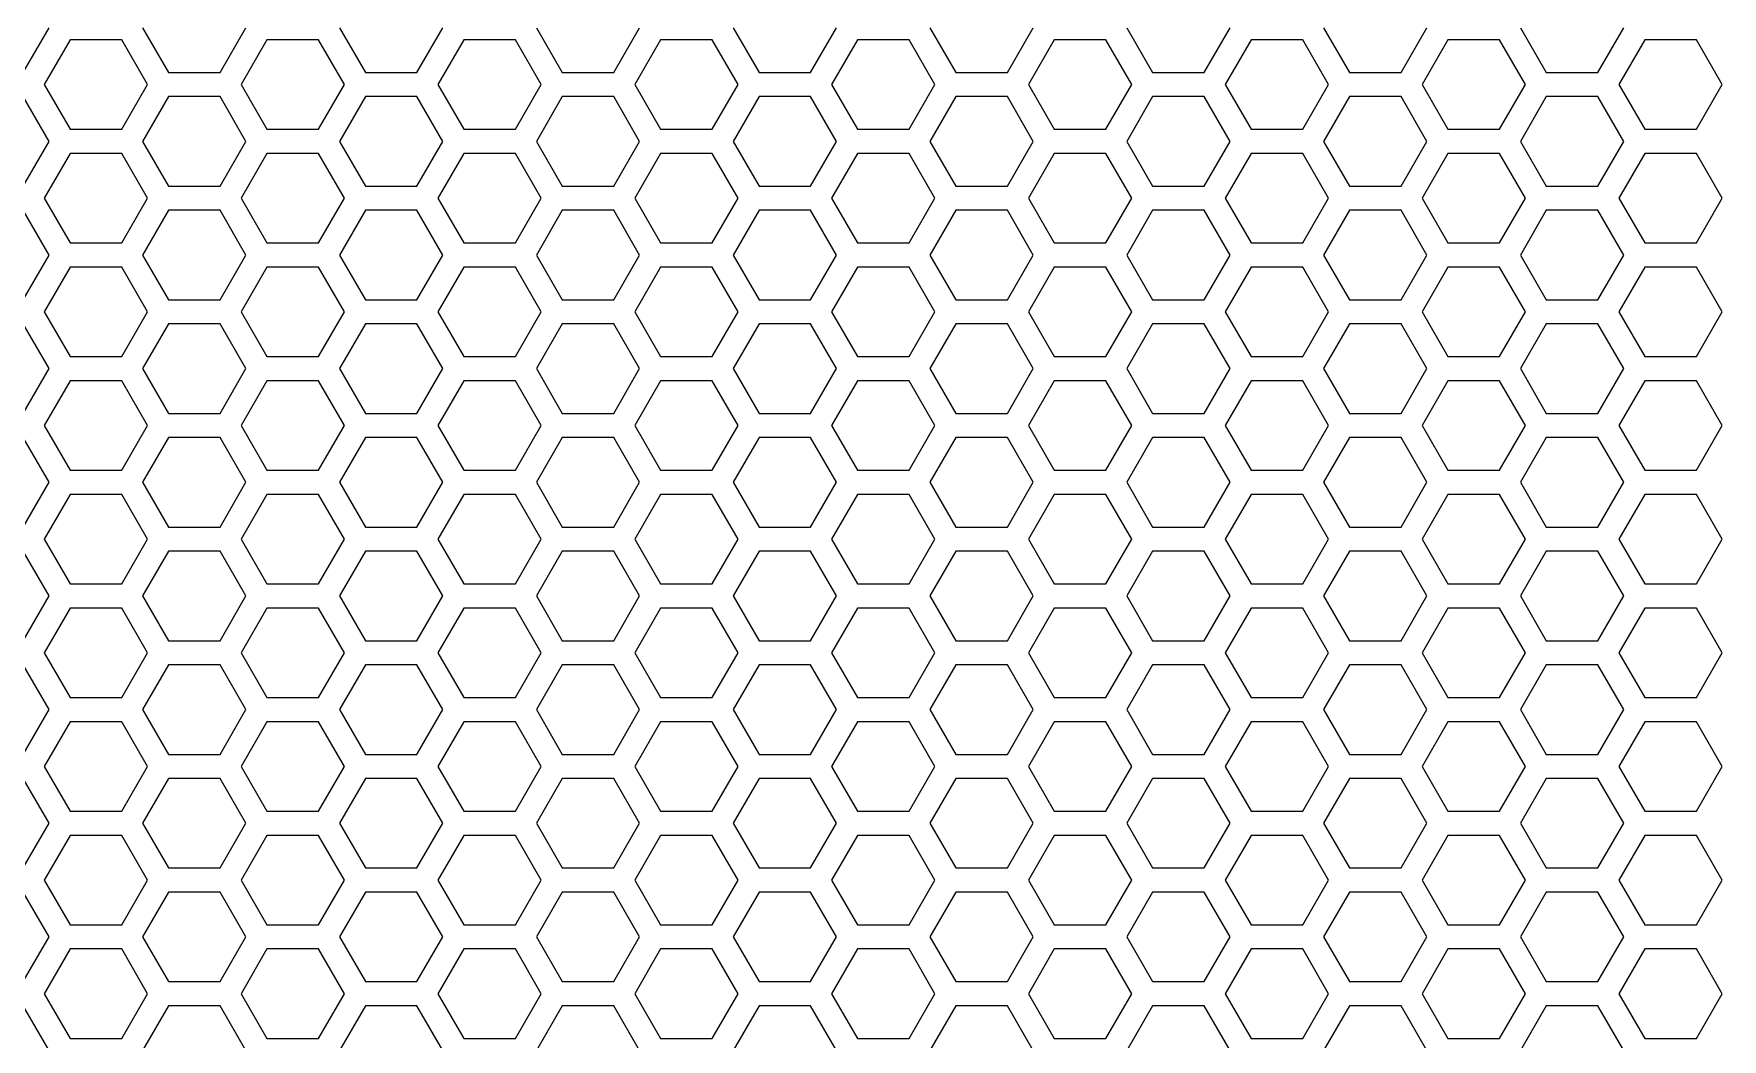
# Model space of a CAD drawing. Header units: millimetres. Extents: x 0 to 140, y -17 to 195.
# Drawn here: x 8.71 to 17.6, y 116.1 to 121.4 of the extents above; entities that cross this region are included whole.
import ezdxf

# ---------------------------------------------------------------- set-up
doc = ezdxf.new("R2010")
doc.units = ezdxf.units.MM
doc.layers.add('4203-42785_1_0', color=7, linetype='Continuous')

# ---------------------------------------------------------------- blocks, each defined once
blk = doc.blocks.new('a')
at = {"layer": '4203-42785_1_0', "color": 0, "linetype": 'ByBlock', "lineweight": 9}
for p, q in [((1509.5794, 439.0765), (1509.6862, 439.2613)), ((1510.0725, 439.2613), (1510.1793, 439.0765)), ((1510.3927, 439.0765), (1510.4994, 439.2613)), ((1510.8858, 439.2613), (1510.9926, 439.0765)), ((1511.206, 439.0765), (1511.3127, 439.2613)), ((1511.6991, 439.2613), (1511.8058, 439.0765)), ((1512.0192, 439.0765), (1512.1259, 439.2613)), ((1512.5124, 439.2613), (1512.6191, 439.0765)), ((1512.8325, 439.0765), (1512.9393, 439.2613)), ((1513.3256, 439.2613), (1513.4323, 439.0765)), ((1513.6457, 439.0765), (1513.7524, 439.2613)), ((1514.1389, 439.2613), (1514.2456, 439.0765)), ((1514.459, 439.0765), (1514.5657, 439.2613)), ((1514.9521, 439.2613), (1515.0588, 439.0765)), ((1515.2723, 439.0765), (1515.379, 439.2613)), ((1515.7654, 439.2613), (1515.8721, 439.0765)), ((1516.0855, 439.0765), (1516.1923, 439.2613)), ((1509.7726, 439.2114), (1509.6659, 439.0266)), ((1509.9861, 439.2114), (1509.7726, 439.2114)), ((1510.0928, 439.0266), (1509.9861, 439.2114)), ((1510.5859, 439.2114), (1510.4792, 439.0266)), ((1510.7994, 439.2114), (1510.5859, 439.2114)), ((1510.9061, 439.0266), (1510.7994, 439.2114)), ((1511.3992, 439.2114), (1511.2925, 439.0266)), ((1511.6126, 439.2114), (1511.3992, 439.2114)), ((1511.7193, 439.0266), (1511.6126, 439.2114)), ((1512.2124, 439.2114), (1512.1057, 439.0266)), ((1512.4259, 439.2114), (1512.2124, 439.2114)), ((1512.5326, 439.0266), (1512.4259, 439.2114)), ((1513.0257, 439.2114), (1512.919, 439.0266)), ((1513.2391, 439.2114), (1513.0257, 439.2114)), ((1513.3458, 439.0266), (1513.2391, 439.2114)), ((1513.8389, 439.2114), (1513.7322, 439.0266)), ((1514.0523, 439.2114), (1513.8389, 439.2114)), ((1514.1591, 439.0266), (1514.0523, 439.2114)), ((1514.6522, 439.2114), (1514.5455, 439.0266)), ((1514.8656, 439.2114), (1514.6522, 439.2114)), ((1514.9724, 439.0266), (1514.8656, 439.2114)), ((1515.4655, 439.2114), (1515.3587, 439.0266)), ((1515.6789, 439.2114), (1515.4655, 439.2114)), ((1515.7856, 439.0266), (1515.6789, 439.2114)), ((1516.2788, 439.2114), (1516.1721, 439.0266)), ((1516.4922, 439.2114), (1516.2788, 439.2114)), ((1516.5989, 439.0266), (1516.4922, 439.2114)), ((1509.6659, 439.0266), (1509.7726, 438.8417)), ((1509.9861, 438.8417), (1510.0928, 439.0266)), ((1510.1793, 439.0765), (1510.3927, 439.0765)), ((1510.4792, 439.0266), (1510.5859, 438.8417)), ((1510.7994, 438.8417), (1510.9061, 439.0266)), ((1510.9926, 439.0765), (1511.206, 439.0765)), ((1511.2925, 439.0266), (1511.3992, 438.8417)), ((1511.6126, 438.8417), (1511.7193, 439.0266)), ((1511.8058, 439.0765), (1512.0192, 439.0765)), ((1512.1057, 439.0266), (1512.2124, 438.8417)), ((1512.4259, 438.8417), (1512.5326, 439.0266)), ((1512.6191, 439.0765), (1512.8325, 439.0765)), ((1512.919, 439.0266), (1513.0257, 438.8417)), ((1513.2391, 438.8417), (1513.3458, 439.0266)), ((1513.4323, 439.0765), (1513.6457, 439.0765)), ((1513.7322, 439.0266), (1513.8389, 438.8417)), ((1514.0523, 438.8417), (1514.1591, 439.0266)), ((1514.2456, 439.0765), (1514.459, 439.0765)), ((1514.5455, 439.0266), (1514.6522, 438.8417)), ((1514.8656, 438.8417), (1514.9724, 439.0266)), ((1515.0588, 439.0765), (1515.2723, 439.0765)), ((1515.3587, 439.0266), (1515.4655, 438.8417)), ((1515.6789, 438.8417), (1515.7856, 439.0266)), ((1515.8721, 439.0765), (1516.0855, 439.0765)), ((1516.1721, 439.0266), (1516.2788, 438.8417)), ((1516.4922, 438.8417), (1516.5989, 439.0266)), ((1509.6862, 438.7918), (1509.5794, 438.9766)), ((1510.1793, 438.9766), (1510.0725, 438.7918)), ((1510.3927, 438.9766), (1510.1793, 438.9766)), ((1510.4994, 438.7918), (1510.3927, 438.9766)), ((1510.9926, 438.9766), (1510.8858, 438.7918)), ((1511.206, 438.9766), (1510.9926, 438.9766)), ((1511.3127, 438.7918), (1511.206, 438.9766)), ((1511.8058, 438.9766), (1511.6991, 438.7918)), ((1512.0192, 438.9766), (1511.8058, 438.9766)), ((1512.1259, 438.7918), (1512.0192, 438.9766)), ((1512.6191, 438.9766), (1512.5124, 438.7918)), ((1512.8325, 438.9766), (1512.6191, 438.9766)), ((1512.9393, 438.7918), (1512.8325, 438.9766)), ((1513.4323, 438.9766), (1513.3256, 438.7918)), ((1513.6457, 438.9766), (1513.4323, 438.9766)), ((1513.7524, 438.7918), (1513.6457, 438.9766)), ((1514.2456, 438.9766), (1514.1389, 438.7918)), ((1514.459, 438.9766), (1514.2456, 438.9766)), ((1514.5657, 438.7918), (1514.459, 438.9766)), ((1515.0588, 438.9766), (1514.9521, 438.7918)), ((1515.2723, 438.9766), (1515.0588, 438.9766)), ((1515.379, 438.7918), (1515.2723, 438.9766)), ((1515.8721, 438.9766), (1515.7654, 438.7918)), ((1516.0855, 438.9766), (1515.8721, 438.9766)), ((1516.1923, 438.7918), (1516.0855, 438.9766)), ((1509.7726, 438.8417), (1509.9861, 438.8417)), ((1510.5859, 438.8417), (1510.7994, 438.8417)), ((1511.3992, 438.8417), (1511.6126, 438.8417)), ((1512.2124, 438.8417), (1512.4259, 438.8417)), ((1513.0257, 438.8417), (1513.2391, 438.8417)), ((1513.8389, 438.8417), (1514.0523, 438.8417)), ((1514.6522, 438.8417), (1514.8656, 438.8417)), ((1515.4655, 438.8417), (1515.6789, 438.8417)), ((1516.2788, 438.8417), (1516.4922, 438.8417)), ((1509.5794, 438.6069), (1509.6862, 438.7918)), ((1509.7726, 438.7419), (1509.6659, 438.557)), ((1509.9861, 438.7419), (1509.7726, 438.7419)), ((1510.0928, 438.557), (1509.9861, 438.7419)), ((1510.0725, 438.7918), (1510.1793, 438.6069)), ((1510.3927, 438.6069), (1510.4994, 438.7918)), ((1510.5859, 438.7419), (1510.4792, 438.557)), ((1510.7994, 438.7419), (1510.5859, 438.7419)), ((1510.9061, 438.557), (1510.7994, 438.7419)), ((1510.8858, 438.7918), (1510.9926, 438.6069)), ((1511.206, 438.6069), (1511.3127, 438.7918)), ((1511.3992, 438.7419), (1511.2925, 438.557)), ((1511.6126, 438.7419), (1511.3992, 438.7419)), ((1511.7193, 438.557), (1511.6126, 438.7419)), ((1511.6991, 438.7918), (1511.8058, 438.6069)), ((1512.0192, 438.6069), (1512.1259, 438.7918)), ((1512.2124, 438.7419), (1512.1057, 438.557)), ((1512.4259, 438.7419), (1512.2124, 438.7419)), ((1512.5326, 438.557), (1512.4259, 438.7419)), ((1512.5124, 438.7918), (1512.6191, 438.6069)), ((1512.8325, 438.6069), (1512.9393, 438.7918)), ((1513.0257, 438.7419), (1512.919, 438.557)), ((1513.2391, 438.7419), (1513.0257, 438.7419)), ((1513.3458, 438.557), (1513.2391, 438.7419)), ((1513.3256, 438.7918), (1513.4323, 438.6069)), ((1513.6457, 438.6069), (1513.7524, 438.7918)), ((1513.8389, 438.7419), (1513.7322, 438.557)), ((1514.0523, 438.7419), (1513.8389, 438.7419)), ((1514.1591, 438.557), (1514.0523, 438.7419)), ((1514.1389, 438.7918), (1514.2456, 438.6069)), ((1514.459, 438.6069), (1514.5657, 438.7918)), ((1514.6522, 438.7419), (1514.5455, 438.557)), ((1514.8656, 438.7419), (1514.6522, 438.7419)), ((1514.9724, 438.557), (1514.8656, 438.7419)), ((1514.9521, 438.7918), (1515.0588, 438.6069)), ((1515.2723, 438.6069), (1515.379, 438.7918)), ((1515.4655, 438.7419), (1515.3587, 438.557)), ((1515.6789, 438.7419), (1515.4655, 438.7419)), ((1515.7856, 438.557), (1515.6789, 438.7419)), ((1515.7654, 438.7918), (1515.8721, 438.6069)), ((1516.0855, 438.6069), (1516.1923, 438.7918)), ((1516.2788, 438.7419), (1516.1721, 438.557)), ((1516.4922, 438.7419), (1516.2788, 438.7419)), ((1516.5989, 438.557), (1516.4922, 438.7419)), ((1510.1793, 438.6069), (1510.3927, 438.6069)), ((1510.9926, 438.6069), (1511.206, 438.6069)), ((1511.8058, 438.6069), (1512.0192, 438.6069)), ((1512.6191, 438.6069), (1512.8325, 438.6069)), ((1513.4323, 438.6069), (1513.6457, 438.6069)), ((1514.2456, 438.6069), (1514.459, 438.6069)), ((1515.0588, 438.6069), (1515.2723, 438.6069)), ((1515.8721, 438.6069), (1516.0855, 438.6069)), ((1509.6659, 438.557), (1509.7726, 438.3722)), ((1509.9861, 438.3722), (1510.0928, 438.557)), ((1510.4792, 438.557), (1510.5859, 438.3722)), ((1510.7994, 438.3722), (1510.9061, 438.557)), ((1511.2925, 438.557), (1511.3992, 438.3722)), ((1511.6126, 438.3722), (1511.7193, 438.557)), ((1512.1057, 438.557), (1512.2124, 438.3722)), ((1512.4259, 438.3722), (1512.5326, 438.557)), ((1512.919, 438.557), (1513.0257, 438.3722)), ((1513.2391, 438.3722), (1513.3458, 438.557)), ((1513.7322, 438.557), (1513.8389, 438.3722)), ((1514.0523, 438.3722), (1514.1591, 438.557)), ((1514.5455, 438.557), (1514.6522, 438.3722)), ((1514.8656, 438.3722), (1514.9724, 438.557)), ((1515.3587, 438.557), (1515.4655, 438.3722)), ((1515.6789, 438.3722), (1515.7856, 438.557)), ((1516.1721, 438.557), (1516.2788, 438.3722)), ((1516.4922, 438.3722), (1516.5989, 438.557)), ((1509.6862, 438.3222), (1509.5794, 438.5071)), ((1510.1793, 438.5071), (1510.0725, 438.3222)), ((1510.3927, 438.5071), (1510.1793, 438.5071)), ((1510.4994, 438.3222), (1510.3927, 438.5071)), ((1510.9926, 438.5071), (1510.8858, 438.3222)), ((1511.206, 438.5071), (1510.9926, 438.5071)), ((1511.3127, 438.3222), (1511.206, 438.5071)), ((1511.8058, 438.5071), (1511.6991, 438.3222)), ((1512.0192, 438.5071), (1511.8058, 438.5071)), ((1512.1259, 438.3222), (1512.0192, 438.5071)), ((1512.6191, 438.5071), (1512.5124, 438.3222)), ((1512.8325, 438.5071), (1512.6191, 438.5071)), ((1512.9393, 438.3222), (1512.8325, 438.5071)), ((1513.4323, 438.5071), (1513.3256, 438.3222)), ((1513.6457, 438.5071), (1513.4323, 438.5071)), ((1513.7524, 438.3222), (1513.6457, 438.5071)), ((1514.2456, 438.5071), (1514.1389, 438.3222)), ((1514.459, 438.5071), (1514.2456, 438.5071)), ((1514.5657, 438.3222), (1514.459, 438.5071)), ((1515.0588, 438.5071), (1514.9521, 438.3222)), ((1515.2723, 438.5071), (1515.0588, 438.5071)), ((1515.379, 438.3222), (1515.2723, 438.5071)), ((1515.8721, 438.5071), (1515.7654, 438.3222)), ((1516.0855, 438.5071), (1515.8721, 438.5071)), ((1516.1923, 438.3222), (1516.0855, 438.5071)), ((1509.5794, 438.1374), (1509.6862, 438.3222)), ((1509.7726, 438.3722), (1509.9861, 438.3722)), ((1510.0725, 438.3222), (1510.1793, 438.1374)), ((1510.3927, 438.1374), (1510.4994, 438.3222)), ((1510.5859, 438.3722), (1510.7994, 438.3722)), ((1510.8858, 438.3222), (1510.9926, 438.1374)), ((1511.206, 438.1374), (1511.3127, 438.3222)), ((1511.3992, 438.3722), (1511.6126, 438.3722)), ((1511.6991, 438.3222), (1511.8058, 438.1374)), ((1512.0192, 438.1374), (1512.1259, 438.3222)), ((1512.2124, 438.3722), (1512.4259, 438.3722)), ((1512.5124, 438.3222), (1512.6191, 438.1374)), ((1512.8325, 438.1374), (1512.9393, 438.3222)), ((1513.0257, 438.3722), (1513.2391, 438.3722)), ((1513.3256, 438.3222), (1513.4323, 438.1374)), ((1513.6457, 438.1374), (1513.7524, 438.3222)), ((1513.8389, 438.3722), (1514.0523, 438.3722)), ((1514.1389, 438.3222), (1514.2456, 438.1374)), ((1514.459, 438.1374), (1514.5657, 438.3222)), ((1514.6522, 438.3722), (1514.8656, 438.3722)), ((1514.9521, 438.3222), (1515.0588, 438.1374)), ((1515.2723, 438.1374), (1515.379, 438.3222)), ((1515.4655, 438.3722), (1515.6789, 438.3722)), ((1515.7654, 438.3222), (1515.8721, 438.1374)), ((1516.0855, 438.1374), (1516.1923, 438.3222)), ((1516.2788, 438.3722), (1516.4922, 438.3722)), ((1509.7726, 438.2723), (1509.6659, 438.0875)), ((1509.9861, 438.2723), (1509.7726, 438.2723)), ((1510.0928, 438.0875), (1509.9861, 438.2723)), ((1510.5859, 438.2723), (1510.4792, 438.0875)), ((1510.7994, 438.2723), (1510.5859, 438.2723)), ((1510.9061, 438.0875), (1510.7994, 438.2723)), ((1511.3992, 438.2723), (1511.2925, 438.0875)), ((1511.6126, 438.2723), (1511.3992, 438.2723)), ((1511.7193, 438.0875), (1511.6126, 438.2723)), ((1512.2124, 438.2723), (1512.1057, 438.0875)), ((1512.4259, 438.2723), (1512.2124, 438.2723)), ((1512.5326, 438.0875), (1512.4259, 438.2723)), ((1513.0257, 438.2723), (1512.919, 438.0875)), ((1513.2391, 438.2723), (1513.0257, 438.2723)), ((1513.3458, 438.0875), (1513.2391, 438.2723)), ((1513.8389, 438.2723), (1513.7322, 438.0875)), ((1514.0523, 438.2723), (1513.8389, 438.2723)), ((1514.1591, 438.0875), (1514.0523, 438.2723)), ((1514.6522, 438.2723), (1514.5455, 438.0875)), ((1514.8656, 438.2723), (1514.6522, 438.2723)), ((1514.9724, 438.0875), (1514.8656, 438.2723)), ((1515.4655, 438.2723), (1515.3587, 438.0875)), ((1515.6789, 438.2723), (1515.4655, 438.2723)), ((1515.7856, 438.0875), (1515.6789, 438.2723)), ((1516.2788, 438.2723), (1516.1721, 438.0875)), ((1516.4922, 438.2723), (1516.2788, 438.2723)), ((1516.5989, 438.0875), (1516.4922, 438.2723)), ((1510.1793, 438.1374), (1510.3927, 438.1374)), ((1510.9926, 438.1374), (1511.206, 438.1374)), ((1511.8058, 438.1374), (1512.0192, 438.1374)), ((1512.6191, 438.1374), (1512.8325, 438.1374)), ((1513.4323, 438.1374), (1513.6457, 438.1374)), ((1514.2456, 438.1374), (1514.459, 438.1374)), ((1515.0588, 438.1374), (1515.2723, 438.1374)), ((1515.8721, 438.1374), (1516.0855, 438.1374)), ((1509.6659, 438.0875), (1509.7726, 437.9026)), ((1509.9861, 437.9026), (1510.0928, 438.0875)), ((1510.4792, 438.0875), (1510.5859, 437.9026)), ((1510.7994, 437.9026), (1510.9061, 438.0875)), ((1511.2925, 438.0875), (1511.3992, 437.9026)), ((1511.6126, 437.9026), (1511.7193, 438.0875)), ((1512.1057, 438.0875), (1512.2124, 437.9026)), ((1512.4259, 437.9026), (1512.5326, 438.0875)), ((1512.919, 438.0875), (1513.0257, 437.9026)), ((1513.2391, 437.9026), (1513.3458, 438.0875)), ((1513.7322, 438.0875), (1513.8389, 437.9026)), ((1514.0523, 437.9026), (1514.1591, 438.0875)), ((1514.5455, 438.0875), (1514.6522, 437.9026)), ((1514.8656, 437.9026), (1514.9724, 438.0875)), ((1515.3587, 438.0875), (1515.4655, 437.9026)), ((1515.6789, 437.9026), (1515.7856, 438.0875)), ((1516.1721, 438.0875), (1516.2788, 437.9026)), ((1516.4922, 437.9026), (1516.5989, 438.0875)), ((1509.6862, 437.8527), (1509.5794, 438.0376)), ((1510.1793, 438.0376), (1510.0725, 437.8527)), ((1510.3927, 438.0376), (1510.1793, 438.0376)), ((1510.4994, 437.8527), (1510.3927, 438.0376)), ((1510.9926, 438.0376), (1510.8858, 437.8527)), ((1511.206, 438.0376), (1510.9926, 438.0376)), ((1511.3127, 437.8527), (1511.206, 438.0376)), ((1511.8058, 438.0376), (1511.6991, 437.8527)), ((1512.0192, 438.0376), (1511.8058, 438.0376)), ((1512.1259, 437.8527), (1512.0192, 438.0376)), ((1512.6191, 438.0376), (1512.5124, 437.8527)), ((1512.8325, 438.0376), (1512.6191, 438.0376)), ((1512.9393, 437.8527), (1512.8325, 438.0376)), ((1513.4323, 438.0376), (1513.3256, 437.8527)), ((1513.6457, 438.0376), (1513.4323, 438.0376)), ((1513.7524, 437.8527), (1513.6457, 438.0376)), ((1514.2456, 438.0376), (1514.1389, 437.8527)), ((1514.459, 438.0376), (1514.2456, 438.0376)), ((1514.5657, 437.8527), (1514.459, 438.0376)), ((1515.0588, 438.0376), (1514.9521, 437.8527)), ((1515.2723, 438.0376), (1515.0588, 438.0376)), ((1515.379, 437.8527), (1515.2723, 438.0376)), ((1515.8721, 438.0376), (1515.7654, 437.8527)), ((1516.0855, 438.0376), (1515.8721, 438.0376)), ((1516.1923, 437.8527), (1516.0855, 438.0376)), ((1509.7726, 437.9026), (1509.9861, 437.9026)), ((1510.5859, 437.9026), (1510.7994, 437.9026)), ((1511.3992, 437.9026), (1511.6126, 437.9026)), ((1512.2124, 437.9026), (1512.4259, 437.9026)), ((1513.0257, 437.9026), (1513.2391, 437.9026)), ((1513.8389, 437.9026), (1514.0523, 437.9026)), ((1514.6522, 437.9026), (1514.8656, 437.9026)), ((1515.4655, 437.9026), (1515.6789, 437.9026)), ((1516.2788, 437.9026), (1516.4922, 437.9026)), ((1509.5794, 437.6678), (1509.6862, 437.8527)), ((1510.0725, 437.8527), (1510.1793, 437.6678)), ((1510.3927, 437.6678), (1510.4994, 437.8527)), ((1510.8858, 437.8527), (1510.9926, 437.6678)), ((1511.206, 437.6678), (1511.3127, 437.8527)), ((1511.6991, 437.8527), (1511.8058, 437.6678)), ((1512.0192, 437.6678), (1512.1259, 437.8527)), ((1512.5124, 437.8527), (1512.6191, 437.6678)), ((1512.8325, 437.6678), (1512.9393, 437.8527)), ((1513.3256, 437.8527), (1513.4323, 437.6678)), ((1513.6457, 437.6678), (1513.7524, 437.8527)), ((1514.1389, 437.8527), (1514.2456, 437.6678)), ((1514.459, 437.6678), (1514.5657, 437.8527)), ((1514.9521, 437.8527), (1515.0588, 437.6678)), ((1515.2723, 437.6678), (1515.379, 437.8527)), ((1515.7654, 437.8527), (1515.8721, 437.6678)), ((1516.0855, 437.6678), (1516.1923, 437.8527)), ((1509.7726, 437.8028), (1509.6659, 437.6179)), ((1509.9861, 437.8028), (1509.7726, 437.8028)), ((1510.0928, 437.6179), (1509.9861, 437.8028)), ((1510.5859, 437.8028), (1510.4792, 437.6179)), ((1510.7994, 437.8028), (1510.5859, 437.8028)), ((1510.9061, 437.6179), (1510.7994, 437.8028)), ((1511.3992, 437.8028), (1511.2925, 437.6179)), ((1511.6126, 437.8028), (1511.3992, 437.8028)), ((1511.7193, 437.6179), (1511.6126, 437.8028)), ((1512.2124, 437.8028), (1512.1057, 437.6179)), ((1512.4259, 437.8028), (1512.2124, 437.8028)), ((1512.5326, 437.6179), (1512.4259, 437.8028)), ((1513.0257, 437.8028), (1512.919, 437.6179)), ((1513.2391, 437.8028), (1513.0257, 437.8028)), ((1513.3458, 437.6179), (1513.2391, 437.8028)), ((1513.8389, 437.8028), (1513.7322, 437.6179)), ((1514.0523, 437.8028), (1513.8389, 437.8028)), ((1514.1591, 437.6179), (1514.0523, 437.8028)), ((1514.6522, 437.8028), (1514.5455, 437.6179)), ((1514.8656, 437.8028), (1514.6522, 437.8028)), ((1514.9724, 437.6179), (1514.8656, 437.8028)), ((1515.4655, 437.8028), (1515.3587, 437.6179)), ((1515.6789, 437.8028), (1515.4655, 437.8028)), ((1515.7856, 437.6179), (1515.6789, 437.8028)), ((1516.2788, 437.8028), (1516.1721, 437.6179)), ((1516.4922, 437.8028), (1516.2788, 437.8028)), ((1516.5989, 437.6179), (1516.4922, 437.8028)), ((1510.1793, 437.6678), (1510.3927, 437.6678)), ((1510.9926, 437.6678), (1511.206, 437.6678)), ((1511.8058, 437.6678), (1512.0192, 437.6678)), ((1512.6191, 437.6678), (1512.8325, 437.6678)), ((1513.4323, 437.6678), (1513.6457, 437.6678)), ((1514.2456, 437.6678), (1514.459, 437.6678)), ((1515.0588, 437.6678), (1515.2723, 437.6678)), ((1515.8721, 437.6678), (1516.0855, 437.6678)), ((1509.6862, 437.3832), (1509.5794, 437.568)), ((1509.6659, 437.6179), (1509.7726, 437.4331)), ((1509.9861, 437.4331), (1510.0928, 437.6179)), ((1510.1793, 437.568), (1510.0725, 437.3832)), ((1510.3927, 437.568), (1510.1793, 437.568)), ((1510.4994, 437.3832), (1510.3927, 437.568)), ((1510.4792, 437.6179), (1510.5859, 437.4331)), ((1510.7994, 437.4331), (1510.9061, 437.6179)), ((1510.9926, 437.568), (1510.8858, 437.3832)), ((1511.206, 437.568), (1510.9926, 437.568)), ((1511.3127, 437.3832), (1511.206, 437.568)), ((1511.2925, 437.6179), (1511.3992, 437.4331)), ((1511.6126, 437.4331), (1511.7193, 437.6179)), ((1511.8058, 437.568), (1511.6991, 437.3832)), ((1512.0192, 437.568), (1511.8058, 437.568)), ((1512.1259, 437.3832), (1512.0192, 437.568)), ((1512.1057, 437.6179), (1512.2124, 437.4331)), ((1512.4259, 437.4331), (1512.5326, 437.6179)), ((1512.6191, 437.568), (1512.5124, 437.3832)), ((1512.8325, 437.568), (1512.6191, 437.568)), ((1512.9393, 437.3832), (1512.8325, 437.568)), ((1512.919, 437.6179), (1513.0257, 437.4331)), ((1513.2391, 437.4331), (1513.3458, 437.6179)), ((1513.4323, 437.568), (1513.3256, 437.3832)), ((1513.6457, 437.568), (1513.4323, 437.568)), ((1513.7524, 437.3832), (1513.6457, 437.568)), ((1513.7322, 437.6179), (1513.8389, 437.4331)), ((1514.0523, 437.4331), (1514.1591, 437.6179)), ((1514.2456, 437.568), (1514.1389, 437.3832)), ((1514.459, 437.568), (1514.2456, 437.568)), ((1514.5657, 437.3832), (1514.459, 437.568)), ((1514.5455, 437.6179), (1514.6522, 437.4331)), ((1514.8656, 437.4331), (1514.9724, 437.6179)), ((1515.0588, 437.568), (1514.9521, 437.3832)), ((1515.2723, 437.568), (1515.0588, 437.568)), ((1515.379, 437.3832), (1515.2723, 437.568)), ((1515.3587, 437.6179), (1515.4655, 437.4331)), ((1515.6789, 437.4331), (1515.7856, 437.6179)), ((1515.8721, 437.568), (1515.7654, 437.3832)), ((1516.0855, 437.568), (1515.8721, 437.568)), ((1516.1923, 437.3832), (1516.0855, 437.568)), ((1516.1721, 437.6179), (1516.2788, 437.4331)), ((1516.4922, 437.4331), (1516.5989, 437.6179)), ((1509.7726, 437.4331), (1509.9861, 437.4331)), ((1510.5859, 437.4331), (1510.7994, 437.4331)), ((1511.3992, 437.4331), (1511.6126, 437.4331)), ((1512.2124, 437.4331), (1512.4259, 437.4331)), ((1513.0257, 437.4331), (1513.2391, 437.4331)), ((1513.8389, 437.4331), (1514.0523, 437.4331)), ((1514.6522, 437.4331), (1514.8656, 437.4331)), ((1515.4655, 437.4331), (1515.6789, 437.4331)), ((1516.2788, 437.4331), (1516.4922, 437.4331)), ((1509.5794, 437.1983), (1509.6862, 437.3832)), ((1510.0725, 437.3832), (1510.1793, 437.1983)), ((1510.3927, 437.1983), (1510.4994, 437.3832)), ((1510.8858, 437.3832), (1510.9926, 437.1983)), ((1511.206, 437.1983), (1511.3127, 437.3832)), ((1511.6991, 437.3832), (1511.8058, 437.1983)), ((1512.0192, 437.1983), (1512.1259, 437.3832)), ((1512.5124, 437.3832), (1512.6191, 437.1983)), ((1512.8325, 437.1983), (1512.9393, 437.3832)), ((1513.3256, 437.3832), (1513.4323, 437.1983)), ((1513.6457, 437.1983), (1513.7524, 437.3832)), ((1514.1389, 437.3832), (1514.2456, 437.1983)), ((1514.459, 437.1983), (1514.5657, 437.3832)), ((1514.9521, 437.3832), (1515.0588, 437.1983)), ((1515.2723, 437.1983), (1515.379, 437.3832)), ((1515.7654, 437.3832), (1515.8721, 437.1983)), ((1516.0855, 437.1983), (1516.1923, 437.3832)), ((1509.7726, 437.3332), (1509.6659, 437.1484)), ((1509.9861, 437.3332), (1509.7726, 437.3332)), ((1510.0928, 437.1484), (1509.9861, 437.3332)), ((1510.5859, 437.3332), (1510.4792, 437.1484)), ((1510.7994, 437.3332), (1510.5859, 437.3332)), ((1510.9061, 437.1484), (1510.7994, 437.3332)), ((1511.3992, 437.3332), (1511.2925, 437.1484)), ((1511.6126, 437.3332), (1511.3992, 437.3332)), ((1511.7193, 437.1484), (1511.6126, 437.3332)), ((1512.2124, 437.3332), (1512.1057, 437.1484)), ((1512.4259, 437.3332), (1512.2124, 437.3332)), ((1512.5326, 437.1484), (1512.4259, 437.3332)), ((1513.0257, 437.3332), (1512.919, 437.1484)), ((1513.2391, 437.3332), (1513.0257, 437.3332)), ((1513.3458, 437.1484), (1513.2391, 437.3332)), ((1513.8389, 437.3332), (1513.7322, 437.1484)), ((1514.0523, 437.3332), (1513.8389, 437.3332)), ((1514.1591, 437.1484), (1514.0523, 437.3332)), ((1514.6522, 437.3332), (1514.5455, 437.1484)), ((1514.8656, 437.3332), (1514.6522, 437.3332)), ((1514.9724, 437.1484), (1514.8656, 437.3332)), ((1515.4655, 437.3332), (1515.3587, 437.1484)), ((1515.6789, 437.3332), (1515.4655, 437.3332)), ((1515.7856, 437.1484), (1515.6789, 437.3332)), ((1516.2788, 437.3332), (1516.1721, 437.1484)), ((1516.4922, 437.3332), (1516.2788, 437.3332)), ((1516.5989, 437.1484), (1516.4922, 437.3332)), ((1509.6659, 437.1484), (1509.7726, 436.9635)), ((1509.9861, 436.9635), (1510.0928, 437.1484)), ((1510.1793, 437.1983), (1510.3927, 437.1983)), ((1510.4792, 437.1484), (1510.5859, 436.9635)), ((1510.7994, 436.9635), (1510.9061, 437.1484)), ((1510.9926, 437.1983), (1511.206, 437.1983)), ((1511.2925, 437.1484), (1511.3992, 436.9635)), ((1511.6126, 436.9635), (1511.7193, 437.1484)), ((1511.8058, 437.1983), (1512.0192, 437.1983)), ((1512.1057, 437.1484), (1512.2124, 436.9635)), ((1512.4259, 436.9635), (1512.5326, 437.1484)), ((1512.6191, 437.1983), (1512.8325, 437.1983)), ((1512.919, 437.1484), (1513.0257, 436.9635)), ((1513.2391, 436.9635), (1513.3458, 437.1484)), ((1513.4323, 437.1983), (1513.6457, 437.1983)), ((1513.7322, 437.1484), (1513.8389, 436.9635)), ((1514.0523, 436.9635), (1514.1591, 437.1484)), ((1514.2456, 437.1983), (1514.459, 437.1983)), ((1514.5455, 437.1484), (1514.6522, 436.9635)), ((1514.8656, 436.9635), (1514.9724, 437.1484)), ((1515.0588, 437.1983), (1515.2723, 437.1983)), ((1515.3587, 437.1484), (1515.4655, 436.9635)), ((1515.6789, 436.9635), (1515.7856, 437.1484)), ((1515.8721, 437.1983), (1516.0855, 437.1983)), ((1516.1721, 437.1484), (1516.2788, 436.9635)), ((1516.4922, 436.9635), (1516.5989, 437.1484)), ((1509.6862, 436.9136), (1509.5794, 437.0985)), ((1510.1793, 437.0985), (1510.0725, 436.9136)), ((1510.3927, 437.0985), (1510.1793, 437.0985)), ((1510.4994, 436.9136), (1510.3927, 437.0985)), ((1510.9926, 437.0985), (1510.8858, 436.9136)), ((1511.206, 437.0985), (1510.9926, 437.0985)), ((1511.3127, 436.9136), (1511.206, 437.0985)), ((1511.8058, 437.0985), (1511.6991, 436.9136)), ((1512.0192, 437.0985), (1511.8058, 437.0985)), ((1512.1259, 436.9136), (1512.0192, 437.0985)), ((1512.6191, 437.0985), (1512.5124, 436.9136)), ((1512.8325, 437.0985), (1512.6191, 437.0985)), ((1512.9393, 436.9136), (1512.8325, 437.0985)), ((1513.4323, 437.0985), (1513.3256, 436.9136)), ((1513.6457, 437.0985), (1513.4323, 437.0985)), ((1513.7524, 436.9136), (1513.6457, 437.0985)), ((1514.2456, 437.0985), (1514.1389, 436.9136)), ((1514.459, 437.0985), (1514.2456, 437.0985)), ((1514.5657, 436.9136), (1514.459, 437.0985)), ((1515.0588, 437.0985), (1514.9521, 436.9136)), ((1515.2723, 437.0985), (1515.0588, 437.0985)), ((1515.379, 436.9136), (1515.2723, 437.0985)), ((1515.8721, 437.0985), (1515.7654, 436.9136)), ((1516.0855, 437.0985), (1515.8721, 437.0985)), ((1516.1923, 436.9136), (1516.0855, 437.0985)), ((1509.7726, 436.9635), (1509.9861, 436.9635)), ((1510.5859, 436.9635), (1510.7994, 436.9635)), ((1511.3992, 436.9635), (1511.6126, 436.9635)), ((1512.2124, 436.9635), (1512.4259, 436.9635)), ((1513.0257, 436.9635), (1513.2391, 436.9635)), ((1513.8389, 436.9635), (1514.0523, 436.9635)), ((1514.6522, 436.9635), (1514.8656, 436.9635)), ((1515.4655, 436.9635), (1515.6789, 436.9635)), ((1516.2788, 436.9635), (1516.4922, 436.9635)), ((1509.5794, 436.7287), (1509.6862, 436.9136)), ((1509.7726, 436.8637), (1509.6659, 436.6788)), ((1509.9861, 436.8637), (1509.7726, 436.8637)), ((1510.0928, 436.6788), (1509.9861, 436.8637)), ((1510.0725, 436.9136), (1510.1793, 436.7287)), ((1510.3927, 436.7287), (1510.4994, 436.9136)), ((1510.5859, 436.8637), (1510.4792, 436.6788)), ((1510.7994, 436.8637), (1510.5859, 436.8637)), ((1510.9061, 436.6788), (1510.7994, 436.8637)), ((1510.8858, 436.9136), (1510.9926, 436.7287)), ((1511.206, 436.7287), (1511.3127, 436.9136)), ((1511.3992, 436.8637), (1511.2925, 436.6788)), ((1511.6126, 436.8637), (1511.3992, 436.8637)), ((1511.7193, 436.6788), (1511.6126, 436.8637)), ((1511.6991, 436.9136), (1511.8058, 436.7287)), ((1512.0192, 436.7287), (1512.1259, 436.9136)), ((1512.2124, 436.8637), (1512.1057, 436.6788)), ((1512.4259, 436.8637), (1512.2124, 436.8637)), ((1512.5326, 436.6788), (1512.4259, 436.8637)), ((1512.5124, 436.9136), (1512.6191, 436.7287)), ((1512.8325, 436.7287), (1512.9393, 436.9136)), ((1513.0257, 436.8637), (1512.919, 436.6788)), ((1513.2391, 436.8637), (1513.0257, 436.8637)), ((1513.3458, 436.6788), (1513.2391, 436.8637)), ((1513.3256, 436.9136), (1513.4323, 436.7287)), ((1513.6457, 436.7287), (1513.7524, 436.9136)), ((1513.8389, 436.8637), (1513.7322, 436.6788)), ((1514.0523, 436.8637), (1513.8389, 436.8637)), ((1514.1591, 436.6788), (1514.0523, 436.8637)), ((1514.1389, 436.9136), (1514.2456, 436.7287)), ((1514.459, 436.7287), (1514.5657, 436.9136)), ((1514.6522, 436.8637), (1514.5455, 436.6788)), ((1514.8656, 436.8637), (1514.6522, 436.8637)), ((1514.9724, 436.6788), (1514.8656, 436.8637)), ((1514.9521, 436.9136), (1515.0588, 436.7287)), ((1515.2723, 436.7287), (1515.379, 436.9136)), ((1515.4655, 436.8637), (1515.3587, 436.6788)), ((1515.6789, 436.8637), (1515.4655, 436.8637)), ((1515.7856, 436.6788), (1515.6789, 436.8637)), ((1515.7654, 436.9136), (1515.8721, 436.7287)), ((1516.0855, 436.7287), (1516.1923, 436.9136)), ((1516.2788, 436.8637), (1516.1721, 436.6788)), ((1516.4922, 436.8637), (1516.2788, 436.8637)), ((1516.5989, 436.6788), (1516.4922, 436.8637)), ((1510.1793, 436.7287), (1510.3927, 436.7287)), ((1510.9926, 436.7287), (1511.206, 436.7287)), ((1511.8058, 436.7287), (1512.0192, 436.7287)), ((1512.6191, 436.7287), (1512.8325, 436.7287)), ((1513.4323, 436.7287), (1513.6457, 436.7287)), ((1514.2456, 436.7287), (1514.459, 436.7287)), ((1515.0588, 436.7287), (1515.2723, 436.7287)), ((1515.8721, 436.7287), (1516.0855, 436.7287)), ((1509.6659, 436.6788), (1509.7726, 436.494)), ((1509.9861, 436.494), (1510.0928, 436.6788)), ((1510.4792, 436.6788), (1510.5859, 436.494)), ((1510.7994, 436.494), (1510.9061, 436.6788)), ((1511.2925, 436.6788), (1511.3992, 436.494)), ((1511.6126, 436.494), (1511.7193, 436.6788)), ((1512.1057, 436.6788), (1512.2124, 436.494)), ((1512.4259, 436.494), (1512.5326, 436.6788)), ((1512.919, 436.6788), (1513.0257, 436.494)), ((1513.2391, 436.494), (1513.3458, 436.6788)), ((1513.7322, 436.6788), (1513.8389, 436.494)), ((1514.0523, 436.494), (1514.1591, 436.6788)), ((1514.5455, 436.6788), (1514.6522, 436.494)), ((1514.8656, 436.494), (1514.9724, 436.6788)), ((1515.3587, 436.6788), (1515.4655, 436.494)), ((1515.6789, 436.494), (1515.7856, 436.6788)), ((1516.1721, 436.6788), (1516.2788, 436.494)), ((1516.4922, 436.494), (1516.5989, 436.6788)), ((1509.6862, 436.4441), (1509.5794, 436.6289)), ((1510.1793, 436.6289), (1510.0725, 436.4441)), ((1510.3927, 436.6289), (1510.1793, 436.6289)), ((1510.4994, 436.4441), (1510.3927, 436.6289)), ((1510.9926, 436.6289), (1510.8858, 436.4441)), ((1511.206, 436.6289), (1510.9926, 436.6289)), ((1511.3127, 436.4441), (1511.206, 436.6289)), ((1511.8058, 436.6289), (1511.6991, 436.4441)), ((1512.0192, 436.6289), (1511.8058, 436.6289)), ((1512.1259, 436.4441), (1512.0192, 436.6289)), ((1512.6191, 436.6289), (1512.5124, 436.4441)), ((1512.8325, 436.6289), (1512.6191, 436.6289)), ((1512.9393, 436.4441), (1512.8325, 436.6289)), ((1513.4323, 436.6289), (1513.3256, 436.4441)), ((1513.6457, 436.6289), (1513.4323, 436.6289)), ((1513.7524, 436.4441), (1513.6457, 436.6289)), ((1514.2456, 436.6289), (1514.1389, 436.4441)), ((1514.459, 436.6289), (1514.2456, 436.6289)), ((1514.5657, 436.4441), (1514.459, 436.6289)), ((1515.0588, 436.6289), (1514.9521, 436.4441)), ((1515.2723, 436.6289), (1515.0588, 436.6289)), ((1515.379, 436.4441), (1515.2723, 436.6289)), ((1515.8721, 436.6289), (1515.7654, 436.4441)), ((1516.0855, 436.6289), (1515.8721, 436.6289)), ((1516.1923, 436.4441), (1516.0855, 436.6289)), ((1509.5794, 436.2592), (1509.6862, 436.4441)), ((1509.7726, 436.494), (1509.9861, 436.494)), ((1510.0725, 436.4441), (1510.1793, 436.2592)), ((1510.3927, 436.2592), (1510.4994, 436.4441)), ((1510.5859, 436.494), (1510.7994, 436.494)), ((1510.8858, 436.4441), (1510.9926, 436.2592)), ((1511.206, 436.2592), (1511.3127, 436.4441)), ((1511.3992, 436.494), (1511.6126, 436.494)), ((1511.6991, 436.4441), (1511.8058, 436.2592)), ((1512.0192, 436.2592), (1512.1259, 436.4441)), ((1512.2124, 436.494), (1512.4259, 436.494)), ((1512.5124, 436.4441), (1512.6191, 436.2592)), ((1512.8325, 436.2592), (1512.9393, 436.4441)), ((1513.0257, 436.494), (1513.2391, 436.494)), ((1513.3256, 436.4441), (1513.4323, 436.2592)), ((1513.6457, 436.2592), (1513.7524, 436.4441)), ((1513.8389, 436.494), (1514.0523, 436.494)), ((1514.1389, 436.4441), (1514.2456, 436.2592)), ((1514.459, 436.2592), (1514.5657, 436.4441)), ((1514.6522, 436.494), (1514.8656, 436.494)), ((1514.9521, 436.4441), (1515.0588, 436.2592)), ((1515.2723, 436.2592), (1515.379, 436.4441)), ((1515.4655, 436.494), (1515.6789, 436.494)), ((1515.7654, 436.4441), (1515.8721, 436.2592)), ((1516.0855, 436.2592), (1516.1923, 436.4441)), ((1516.2788, 436.494), (1516.4922, 436.494)), ((1509.7726, 436.3942), (1509.6659, 436.2093)), ((1509.9861, 436.3942), (1509.7726, 436.3942)), ((1510.0928, 436.2093), (1509.9861, 436.3942)), ((1510.5859, 436.3942), (1510.4792, 436.2093)), ((1510.7994, 436.3942), (1510.5859, 436.3942)), ((1510.9061, 436.2093), (1510.7994, 436.3942)), ((1511.3992, 436.3942), (1511.2925, 436.2093)), ((1511.6126, 436.3942), (1511.3992, 436.3942)), ((1511.7193, 436.2093), (1511.6126, 436.3942)), ((1512.2124, 436.3942), (1512.1057, 436.2093)), ((1512.4259, 436.3942), (1512.2124, 436.3942)), ((1512.5326, 436.2093), (1512.4259, 436.3942)), ((1513.0257, 436.3942), (1512.919, 436.2093)), ((1513.2391, 436.3942), (1513.0257, 436.3942)), ((1513.3458, 436.2093), (1513.2391, 436.3942)), ((1513.8389, 436.3942), (1513.7322, 436.2093)), ((1514.0523, 436.3942), (1513.8389, 436.3942)), ((1514.1591, 436.2093), (1514.0523, 436.3942)), ((1514.6522, 436.3942), (1514.5455, 436.2093)), ((1514.8656, 436.3942), (1514.6522, 436.3942)), ((1514.9724, 436.2093), (1514.8656, 436.3942)), ((1515.4655, 436.3942), (1515.3587, 436.2093)), ((1515.6789, 436.3942), (1515.4655, 436.3942)), ((1515.7856, 436.2093), (1515.6789, 436.3942)), ((1516.2788, 436.3942), (1516.1721, 436.2093)), ((1516.4922, 436.3942), (1516.2788, 436.3942)), ((1516.5989, 436.2093), (1516.4922, 436.3942)), ((1510.1793, 436.2592), (1510.3927, 436.2592)), ((1510.9926, 436.2592), (1511.206, 436.2592)), ((1511.8058, 436.2592), (1512.0192, 436.2592)), ((1512.6191, 436.2592), (1512.8325, 436.2592)), ((1513.4323, 436.2592), (1513.6457, 436.2592)), ((1514.2456, 436.2592), (1514.459, 436.2592)), ((1515.0588, 436.2592), (1515.2723, 436.2592)), ((1515.8721, 436.2592), (1516.0855, 436.2592)), ((1509.6862, 435.9745), (1509.5794, 436.1594)), ((1509.6659, 436.2093), (1509.7726, 436.0244)), ((1509.9861, 436.0244), (1510.0928, 436.2093)), ((1510.1793, 436.1594), (1510.0725, 435.9745)), ((1510.3927, 436.1594), (1510.1793, 436.1594)), ((1510.4994, 435.9745), (1510.3927, 436.1594)), ((1510.4792, 436.2093), (1510.5859, 436.0244)), ((1510.7994, 436.0244), (1510.9061, 436.2093)), ((1510.9926, 436.1594), (1510.8858, 435.9745)), ((1511.206, 436.1594), (1510.9926, 436.1594)), ((1511.3127, 435.9745), (1511.206, 436.1594)), ((1511.2925, 436.2093), (1511.3992, 436.0244)), ((1511.6126, 436.0244), (1511.7193, 436.2093)), ((1511.8058, 436.1594), (1511.6991, 435.9745)), ((1512.0192, 436.1594), (1511.8058, 436.1594)), ((1512.1259, 435.9745), (1512.0192, 436.1594)), ((1512.1057, 436.2093), (1512.2124, 436.0244)), ((1512.4259, 436.0244), (1512.5326, 436.2093)), ((1512.6191, 436.1594), (1512.5124, 435.9745)), ((1512.8325, 436.1594), (1512.6191, 436.1594)), ((1512.9393, 435.9745), (1512.8325, 436.1594)), ((1512.919, 436.2093), (1513.0257, 436.0244)), ((1513.2391, 436.0244), (1513.3458, 436.2093)), ((1513.4323, 436.1594), (1513.3256, 435.9745)), ((1513.6457, 436.1594), (1513.4323, 436.1594)), ((1513.7524, 435.9745), (1513.6457, 436.1594)), ((1513.7322, 436.2093), (1513.8389, 436.0244)), ((1514.0523, 436.0244), (1514.1591, 436.2093)), ((1514.2456, 436.1594), (1514.1389, 435.9745)), ((1514.459, 436.1594), (1514.2456, 436.1594)), ((1514.5657, 435.9745), (1514.459, 436.1594)), ((1514.5455, 436.2093), (1514.6522, 436.0244)), ((1514.8656, 436.0244), (1514.9724, 436.2093)), ((1515.0588, 436.1594), (1514.9521, 435.9745)), ((1515.2723, 436.1594), (1515.0588, 436.1594)), ((1515.379, 435.9745), (1515.2723, 436.1594)), ((1515.3587, 436.2093), (1515.4655, 436.0244)), ((1515.6789, 436.0244), (1515.7856, 436.2093)), ((1515.8721, 436.1594), (1515.7654, 435.9745)), ((1516.0855, 436.1594), (1515.8721, 436.1594)), ((1516.1923, 435.9745), (1516.0855, 436.1594)), ((1516.1721, 436.2093), (1516.2788, 436.0244)), ((1516.4922, 436.0244), (1516.5989, 436.2093)), ((1509.7726, 436.0244), (1509.9861, 436.0244)), ((1510.5859, 436.0244), (1510.7994, 436.0244)), ((1511.3992, 436.0244), (1511.6126, 436.0244)), ((1512.2124, 436.0244), (1512.4259, 436.0244)), ((1513.0257, 436.0244), (1513.2391, 436.0244)), ((1513.8389, 436.0244), (1514.0523, 436.0244)), ((1514.6522, 436.0244), (1514.8656, 436.0244)), ((1515.4655, 436.0244), (1515.6789, 436.0244)), ((1516.2788, 436.0244), (1516.4922, 436.0244)), ((1509.5794, 435.7897), (1509.6862, 435.9745)), ((1510.0725, 435.9745), (1510.1793, 435.7897)), ((1510.3927, 435.7897), (1510.4994, 435.9745)), ((1510.8858, 435.9745), (1510.9926, 435.7897)), ((1511.206, 435.7897), (1511.3127, 435.9745)), ((1511.6991, 435.9745), (1511.8058, 435.7897)), ((1512.0192, 435.7897), (1512.1259, 435.9745)), ((1512.5124, 435.9745), (1512.6191, 435.7897)), ((1512.8325, 435.7897), (1512.9393, 435.9745)), ((1513.3256, 435.9745), (1513.4323, 435.7897)), ((1513.6457, 435.7897), (1513.7524, 435.9745)), ((1514.1389, 435.9745), (1514.2456, 435.7897)), ((1514.459, 435.7897), (1514.5657, 435.9745)), ((1514.9521, 435.9745), (1515.0588, 435.7897)), ((1515.2723, 435.7897), (1515.379, 435.9745)), ((1515.7654, 435.9745), (1515.8721, 435.7897)), ((1516.0855, 435.7897), (1516.1923, 435.9745)), ((1509.7726, 435.9246), (1509.6659, 435.7397)), ((1509.9861, 435.9246), (1509.7726, 435.9246)), ((1510.0928, 435.7397), (1509.9861, 435.9246)), ((1510.5859, 435.9246), (1510.4792, 435.7397)), ((1510.7994, 435.9246), (1510.5859, 435.9246)), ((1510.9061, 435.7397), (1510.7994, 435.9246)), ((1511.3992, 435.9246), (1511.2925, 435.7397)), ((1511.6126, 435.9246), (1511.3992, 435.9246)), ((1511.7193, 435.7397), (1511.6126, 435.9246)), ((1512.2124, 435.9246), (1512.1057, 435.7397)), ((1512.4259, 435.9246), (1512.2124, 435.9246)), ((1512.5326, 435.7397), (1512.4259, 435.9246)), ((1513.0257, 435.9246), (1512.919, 435.7397)), ((1513.2391, 435.9246), (1513.0257, 435.9246)), ((1513.3458, 435.7397), (1513.2391, 435.9246)), ((1513.8389, 435.9246), (1513.7322, 435.7397)), ((1514.0523, 435.9246), (1513.8389, 435.9246)), ((1514.1591, 435.7397), (1514.0523, 435.9246)), ((1514.6522, 435.9246), (1514.5455, 435.7397)), ((1514.8656, 435.9246), (1514.6522, 435.9246)), ((1514.9724, 435.7397), (1514.8656, 435.9246)), ((1515.4655, 435.9246), (1515.3587, 435.7397)), ((1515.6789, 435.9246), (1515.4655, 435.9246)), ((1515.7856, 435.7397), (1515.6789, 435.9246)), ((1516.2788, 435.9246), (1516.1721, 435.7397)), ((1516.4922, 435.9246), (1516.2788, 435.9246)), ((1516.5989, 435.7397), (1516.4922, 435.9246)), ((1509.6659, 435.7397), (1509.7726, 435.5549)), ((1509.9861, 435.5549), (1510.0928, 435.7397)), ((1510.1793, 435.7897), (1510.3927, 435.7897)), ((1510.4792, 435.7397), (1510.5859, 435.5549)), ((1510.7994, 435.5549), (1510.9061, 435.7397)), ((1510.9926, 435.7897), (1511.206, 435.7897)), ((1511.2925, 435.7397), (1511.3992, 435.5549)), ((1511.6126, 435.5549), (1511.7193, 435.7397)), ((1511.8058, 435.7897), (1512.0192, 435.7897)), ((1512.1057, 435.7397), (1512.2124, 435.5549)), ((1512.4259, 435.5549), (1512.5326, 435.7397)), ((1512.6191, 435.7897), (1512.8325, 435.7897)), ((1512.919, 435.7397), (1513.0257, 435.5549)), ((1513.2391, 435.5549), (1513.3458, 435.7397)), ((1513.4323, 435.7897), (1513.6457, 435.7897)), ((1513.7322, 435.7397), (1513.8389, 435.5549)), ((1514.0523, 435.5549), (1514.1591, 435.7397)), ((1514.2456, 435.7897), (1514.459, 435.7897)), ((1514.5455, 435.7397), (1514.6522, 435.5549)), ((1514.8656, 435.5549), (1514.9724, 435.7397)), ((1515.0588, 435.7897), (1515.2723, 435.7897)), ((1515.3587, 435.7397), (1515.4655, 435.5549)), ((1515.6789, 435.5549), (1515.7856, 435.7397)), ((1515.8721, 435.7897), (1516.0855, 435.7897)), ((1516.1721, 435.7397), (1516.2788, 435.5549)), ((1516.4922, 435.5549), (1516.5989, 435.7397)), ((1509.6862, 435.505), (1509.5794, 435.6898)), ((1510.1793, 435.6898), (1510.0725, 435.505)), ((1510.3927, 435.6898), (1510.1793, 435.6898)), ((1510.4994, 435.505), (1510.3927, 435.6898)), ((1510.9926, 435.6898), (1510.8858, 435.505)), ((1511.206, 435.6898), (1510.9926, 435.6898)), ((1511.3127, 435.505), (1511.206, 435.6898)), ((1511.8058, 435.6898), (1511.6991, 435.505)), ((1512.0192, 435.6898), (1511.8058, 435.6898)), ((1512.1259, 435.505), (1512.0192, 435.6898)), ((1512.6191, 435.6898), (1512.5124, 435.505)), ((1512.8325, 435.6898), (1512.6191, 435.6898)), ((1512.9393, 435.505), (1512.8325, 435.6898)), ((1513.4323, 435.6898), (1513.3256, 435.505)), ((1513.6457, 435.6898), (1513.4323, 435.6898)), ((1513.7524, 435.505), (1513.6457, 435.6898)), ((1514.2456, 435.6898), (1514.1389, 435.505)), ((1514.459, 435.6898), (1514.2456, 435.6898)), ((1514.5657, 435.505), (1514.459, 435.6898)), ((1515.0588, 435.6898), (1514.9521, 435.505)), ((1515.2723, 435.6898), (1515.0588, 435.6898)), ((1515.379, 435.505), (1515.2723, 435.6898)), ((1515.8721, 435.6898), (1515.7654, 435.505)), ((1516.0855, 435.6898), (1515.8721, 435.6898)), ((1516.1923, 435.505), (1516.0855, 435.6898)), ((1509.7726, 435.5549), (1509.9861, 435.5549)), ((1510.5859, 435.5549), (1510.7994, 435.5549)), ((1511.3992, 435.5549), (1511.6126, 435.5549)), ((1512.2124, 435.5549), (1512.4259, 435.5549)), ((1513.0257, 435.5549), (1513.2391, 435.5549)), ((1513.8389, 435.5549), (1514.0523, 435.5549)), ((1514.6522, 435.5549), (1514.8656, 435.5549)), ((1515.4655, 435.5549), (1515.6789, 435.5549)), ((1516.2788, 435.5549), (1516.4922, 435.5549)), ((1509.5794, 435.3201), (1509.6862, 435.505)), ((1510.0725, 435.505), (1510.1793, 435.3201)), ((1510.3927, 435.3201), (1510.4994, 435.505)), ((1510.8858, 435.505), (1510.9926, 435.3201)), ((1511.206, 435.3201), (1511.3127, 435.505)), ((1511.6991, 435.505), (1511.8058, 435.3201)), ((1512.0192, 435.3201), (1512.1259, 435.505)), ((1512.5124, 435.505), (1512.6191, 435.3201)), ((1512.8325, 435.3201), (1512.9393, 435.505)), ((1513.3256, 435.505), (1513.4323, 435.3201)), ((1513.6457, 435.3201), (1513.7524, 435.505)), ((1514.1389, 435.505), (1514.2456, 435.3201)), ((1514.459, 435.3201), (1514.5657, 435.505)), ((1514.9521, 435.505), (1515.0588, 435.3201)), ((1515.2723, 435.3201), (1515.379, 435.505)), ((1515.7654, 435.505), (1515.8721, 435.3201)), ((1516.0855, 435.3201), (1516.1923, 435.505)), ((1509.7726, 435.4551), (1509.6659, 435.2702)), ((1509.9861, 435.4551), (1509.7726, 435.4551)), ((1510.0928, 435.2702), (1509.9861, 435.4551)), ((1510.5859, 435.4551), (1510.4792, 435.2702)), ((1510.7994, 435.4551), (1510.5859, 435.4551)), ((1510.9061, 435.2702), (1510.7994, 435.4551)), ((1511.3992, 435.4551), (1511.2925, 435.2702)), ((1511.6126, 435.4551), (1511.3992, 435.4551)), ((1511.7193, 435.2702), (1511.6126, 435.4551)), ((1512.2124, 435.4551), (1512.1057, 435.2702)), ((1512.4259, 435.4551), (1512.2124, 435.4551)), ((1512.5326, 435.2702), (1512.4259, 435.4551)), ((1513.0257, 435.4551), (1512.919, 435.2702)), ((1513.2391, 435.4551), (1513.0257, 435.4551)), ((1513.3458, 435.2702), (1513.2391, 435.4551)), ((1513.8389, 435.4551), (1513.7322, 435.2702)), ((1514.0523, 435.4551), (1513.8389, 435.4551)), ((1514.1591, 435.2702), (1514.0523, 435.4551)), ((1514.6522, 435.4551), (1514.5455, 435.2702)), ((1514.8656, 435.4551), (1514.6522, 435.4551)), ((1514.9724, 435.2702), (1514.8656, 435.4551)), ((1515.4655, 435.4551), (1515.3587, 435.2702)), ((1515.6789, 435.4551), (1515.4655, 435.4551)), ((1515.7856, 435.2702), (1515.6789, 435.4551)), ((1516.2788, 435.4551), (1516.1721, 435.2702)), ((1516.4922, 435.4551), (1516.2788, 435.4551)), ((1516.5989, 435.2702), (1516.4922, 435.4551)), ((1510.1793, 435.3201), (1510.3927, 435.3201)), ((1510.9926, 435.3201), (1511.206, 435.3201)), ((1511.8058, 435.3201), (1512.0192, 435.3201)), ((1512.6191, 435.3201), (1512.8325, 435.3201)), ((1513.4323, 435.3201), (1513.6457, 435.3201)), ((1514.2456, 435.3201), (1514.459, 435.3201)), ((1515.0588, 435.3201), (1515.2723, 435.3201)), ((1515.8721, 435.3201), (1516.0855, 435.3201)), ((1509.6659, 435.2702), (1509.7726, 435.0853)), ((1509.9861, 435.0853), (1510.0928, 435.2702)), ((1510.4792, 435.2702), (1510.5859, 435.0853)), ((1510.7994, 435.0853), (1510.9061, 435.2702)), ((1511.2925, 435.2702), (1511.3992, 435.0853)), ((1511.6126, 435.0853), (1511.7193, 435.2702)), ((1512.1057, 435.2702), (1512.2124, 435.0853)), ((1512.4259, 435.0853), (1512.5326, 435.2702)), ((1512.919, 435.2702), (1513.0257, 435.0853)), ((1513.2391, 435.0853), (1513.3458, 435.2702)), ((1513.7322, 435.2702), (1513.8389, 435.0853)), ((1514.0523, 435.0853), (1514.1591, 435.2702)), ((1514.5455, 435.2702), (1514.6522, 435.0853)), ((1514.8656, 435.0853), (1514.9724, 435.2702)), ((1515.3587, 435.2702), (1515.4655, 435.0853)), ((1515.6789, 435.0853), (1515.7856, 435.2702)), ((1516.1721, 435.2702), (1516.2788, 435.0853)), ((1516.4922, 435.0853), (1516.5989, 435.2702)), ((1509.6862, 435.0354), (1509.5794, 435.2203)), ((1510.1793, 435.2203), (1510.0725, 435.0354)), ((1510.3927, 435.2203), (1510.1793, 435.2203)), ((1510.4994, 435.0354), (1510.3927, 435.2203)), ((1510.9926, 435.2203), (1510.8858, 435.0354)), ((1511.206, 435.2203), (1510.9926, 435.2203)), ((1511.3127, 435.0354), (1511.206, 435.2203)), ((1511.8058, 435.2203), (1511.6991, 435.0354)), ((1512.0192, 435.2203), (1511.8058, 435.2203)), ((1512.1259, 435.0354), (1512.0192, 435.2203)), ((1512.6191, 435.2203), (1512.5124, 435.0354)), ((1512.8325, 435.2203), (1512.6191, 435.2203)), ((1512.9393, 435.0354), (1512.8325, 435.2203)), ((1513.4323, 435.2203), (1513.3256, 435.0354)), ((1513.6457, 435.2203), (1513.4323, 435.2203)), ((1513.7524, 435.0354), (1513.6457, 435.2203)), ((1514.2456, 435.2203), (1514.1389, 435.0354)), ((1514.459, 435.2203), (1514.2456, 435.2203)), ((1514.5657, 435.0354), (1514.459, 435.2203)), ((1515.0588, 435.2203), (1514.9521, 435.0354)), ((1515.2723, 435.2203), (1515.0588, 435.2203)), ((1515.379, 435.0354), (1515.2723, 435.2203)), ((1515.8721, 435.2203), (1515.7654, 435.0354)), ((1516.0855, 435.2203), (1515.8721, 435.2203)), ((1516.1923, 435.0354), (1516.0855, 435.2203)), ((1509.7726, 435.0853), (1509.9861, 435.0853)), ((1510.5859, 435.0853), (1510.7994, 435.0853)), ((1511.3992, 435.0853), (1511.6126, 435.0853)), ((1512.2124, 435.0853), (1512.4259, 435.0853)), ((1513.0257, 435.0853), (1513.2391, 435.0853)), ((1513.8389, 435.0853), (1514.0523, 435.0853)), ((1514.6522, 435.0853), (1514.8656, 435.0853)), ((1515.4655, 435.0853), (1515.6789, 435.0853)), ((1516.2788, 435.0853), (1516.4922, 435.0853))]:
    blk.add_line(p, q, dxfattribs=at)

msp = doc.modelspace()

# ---------------------------------------------------------------- block references
at = {"lineweight": 15, "xscale": 1.275468447124703, "yscale": 1.275468447124703, "zscale": 1.275468447124703}
msp.add_blockref('a', (-1916.7704, -438.8363), dxfattribs=at)

doc.saveas('drawing.dxf')
